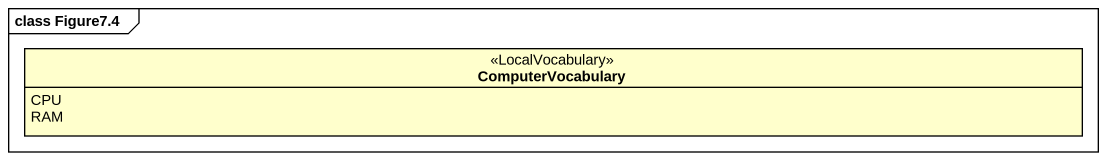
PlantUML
@startuml
mainframe class Figure7.4
hide circle
hide empty members
enum ComputerVocabulary <<LocalVocabulary>> {
  CPU
  RAM
}
@enduml
